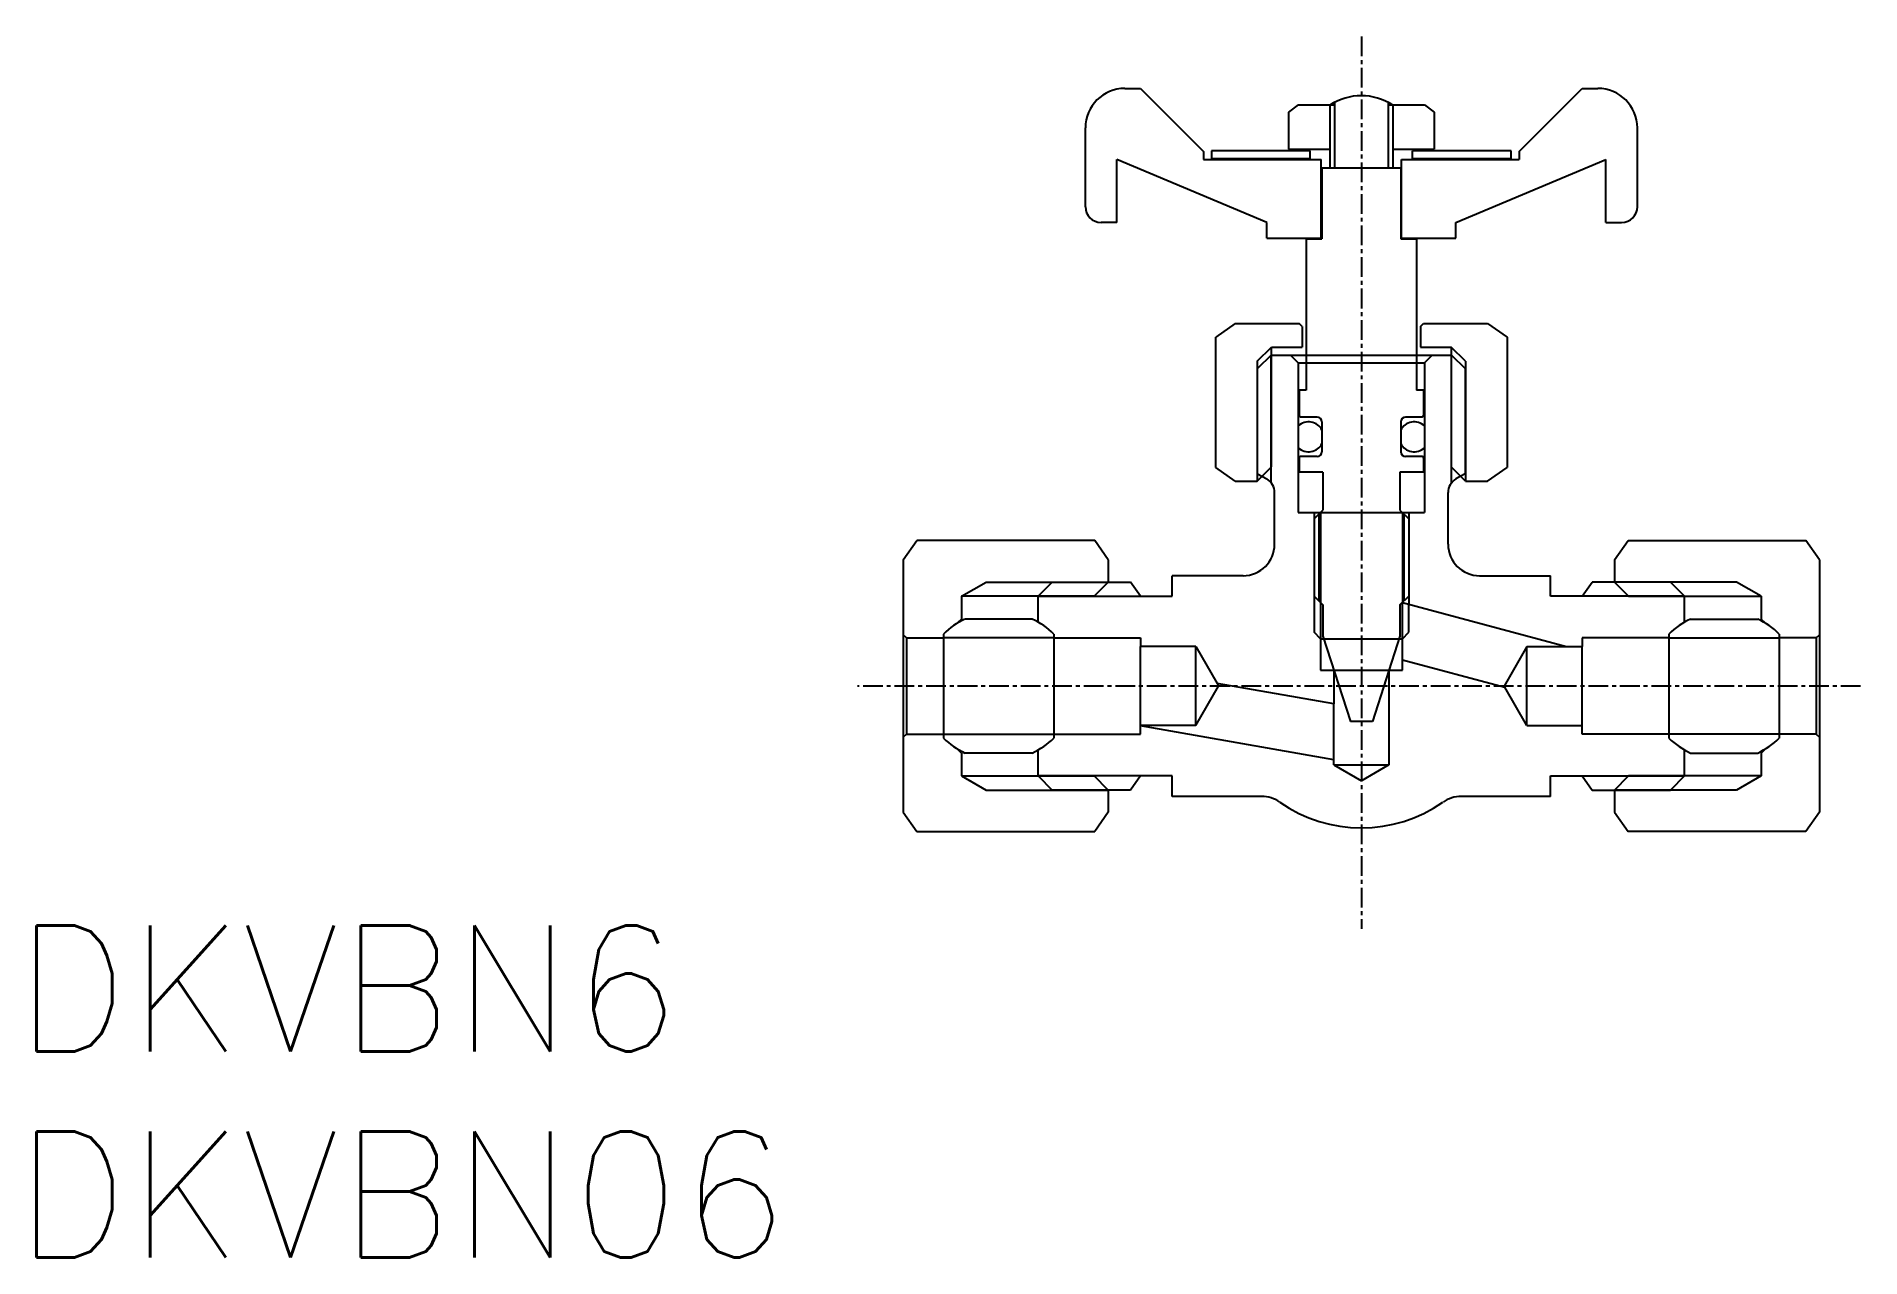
# Model space of a CAD drawing. Extents: x 1130 to 1246, y 621 to 699.
import ezdxf

# ---------------------------------------------------------------- set-up
doc = ezdxf.new("R2010")
doc.units = 0
doc.linetypes.add('CENTER', pattern=[2, 1.25, -0.25, 0.25, -0.25])
doc.layers.get('0').update_dxf_attribs({"linetype": 'CONTINUOUS'})
doc.layers.add('CENTER', color=1, linetype='CENTER')
doc.styles.get("Standard").update_dxf_attribs({"font": 'txt', "bigfont": 'extfont2.shx'})

# ---------------------------------------------------------------- blocks, each defined once
blk = doc.blocks.new('*U2')
blk.add_text('DKVBN6', height=8).set_placement((1128.55, 634.3))
blk = doc.blocks.new('*U3')
blk.add_text('DKVBN06', height=8).set_placement((1128.55, 621.23))

msp = doc.modelspace()

# ---------------------------------------------------------------- linework, layer by layer
at = {"color": 7, "linetype": 'CONTINUOUS'}
for p, q in [((1198.93, 695.39), (1199.93, 695.39)), ((1199.93, 695.39), (1203.93, 691.39)), ((1223.93, 691.39), (1227.93, 695.39)), ((1227.93, 695.39), (1228.93, 695.39)), ((1209.93, 694.34), (1209.31, 693.89)), ((1209.93, 694.34), (1212.23, 694.34)), ((1211.93, 694.34), (1211.93, 690.34)), ((1212.23, 694.51), (1212.23, 690.34)), ((1215.63, 694.51), (1215.63, 690.34)), ((1215.63, 694.34), (1217.93, 694.34)), ((1215.93, 694.34), (1215.93, 690.34)), ((1217.93, 694.34), (1218.55, 693.89)), ((1196.43, 687.89), (1196.43, 692.89)), ((1209.31, 693.89), (1209.31, 691.54)), ((1209.31, 693.89), (1209.31, 691.54)), ((1218.55, 693.89), (1218.55, 691.54)), ((1231.43, 687.89), (1231.43, 692.89)), ((1207.93, 686.89), (1198.43, 690.89)), ((1198.43, 686.89), (1198.43, 690.89)), ((1203.93, 691.39), (1203.93, 690.89)), ((1203.93, 690.89), (1211.38, 690.89)), ((1210.68, 691.44), (1204.43, 691.44)), ((1204.43, 691.44), (1204.43, 690.94)), ((1204.43, 690.94), (1210.68, 690.94)), ((1209.31, 691.54), (1211.93, 691.54)), ((1210.68, 690.94), (1210.68, 691.44)), ((1211.38, 685.89), (1211.38, 690.89)), ((1215.93, 691.54), (1218.55, 691.54)), ((1216.48, 690.89), (1223.93, 690.89)), ((1216.48, 685.89), (1216.48, 690.89)), ((1223.43, 691.44), (1217.18, 691.44)), ((1217.18, 690.94), (1217.18, 691.44)), ((1217.18, 690.94), (1223.43, 690.94)), ((1219.93, 686.89), (1229.43, 690.89)), ((1223.43, 690.94), (1223.43, 691.44)), ((1223.93, 691.39), (1223.93, 690.89)), ((1229.43, 686.89), (1229.43, 690.89)), ((1216.43, 690.34), (1211.43, 690.34)), ((1211.43, 690.34), (1211.43, 685.84)), ((1216.43, 690.34), (1216.43, 685.84)), ((1198.43, 686.89), (1197.43, 686.89)), ((1207.93, 685.89), (1207.93, 686.89)), ((1219.93, 685.89), (1219.93, 686.89)), ((1229.43, 686.89), (1230.43, 686.89)), ((1207.93, 685.89), (1211.38, 685.89)), ((1210.43, 685.84), (1210.43, 676.24)), ((1210.43, 685.84), (1211.43, 685.84)), ((1216.43, 685.84), (1217.43, 685.84)), ((1216.48, 685.89), (1219.93, 685.89)), ((1217.43, 685.84), (1217.43, 676.24)), ((1205.93, 680.48), (1204.7, 679.62)), ((1205.93, 680.48), (1209.98, 680.48)), ((1205.93, 680.48), (1207.33, 680.48)), ((1210.18, 680.28), (1209.98, 680.48)), ((1210.18, 680.28), (1210.18, 678.98)), ((1217.68, 680.28), (1217.88, 680.48)), ((1217.68, 680.28), (1217.68, 678.98)), ((1217.88, 680.48), (1221.93, 680.48)), ((1221.93, 680.48), (1223.17, 679.62)), ((1204.7, 671.35), (1204.7, 679.62)), ((1207.33, 678.08), (1208.23, 678.98)), ((1208.23, 671.38), (1208.23, 678.98)), ((1208.23, 678.98), (1210.18, 678.98)), ((1217.68, 678.98), (1219.63, 678.98)), ((1219.63, 678.98), (1219.63, 671.38)), ((1220.53, 678.08), (1219.63, 678.98)), ((1223.17, 679.62), (1223.17, 671.35)), ((1207.33, 678.08), (1207.33, 670.48)), ((1208.21, 678.48), (1207.35, 677.63)), ((1208.21, 678.48), (1219.65, 678.48)), ((1209.43, 678.48), (1209.93, 677.98)), ((1209.93, 677.98), (1209.93, 668.48)), ((1217.93, 677.98), (1218.43, 678.48)), ((1217.93, 677.98), (1217.93, 668.48)), ((1219.65, 678.48), (1220.51, 677.63)), ((1220.53, 678.08), (1220.53, 670.48)), ((1207.35, 670.95), (1207.35, 677.63)), ((1220.51, 677.63), (1220.51, 670.95)), ((1209.98, 676.24), (1209.98, 674.64)), ((1210.43, 676.24), (1209.98, 676.24)), ((1217.88, 676.24), (1217.43, 676.24)), ((1217.88, 676.24), (1217.88, 674.64)), ((1211.13, 674.54), (1210.08, 674.54)), ((1217.78, 674.54), (1216.73, 674.54)), ((1211.43, 674.24), (1211.43, 672.34)), ((1216.43, 674.24), (1216.43, 672.34)), ((1211.13, 672.04), (1210.08, 672.04)), ((1217.78, 672.04), (1216.73, 672.04)), ((1205.93, 670.48), (1204.7, 671.35)), ((1207.33, 670.48), (1208.23, 671.38)), ((1207.35, 670.95), (1207.93, 670.62)), ((1209.98, 671.94), (1209.98, 671.04)), ((1211.48, 671.04), (1209.98, 671.04)), ((1211.48, 671.04), (1211.48, 668.64)), ((1217.88, 671.04), (1216.38, 671.04)), ((1216.38, 671.04), (1216.38, 668.64)), ((1217.88, 671.94), (1217.88, 671.04)), ((1220.53, 670.48), (1219.63, 671.38)), ((1220.51, 670.95), (1219.93, 670.62)), ((1221.93, 670.48), (1223.17, 671.35)), ((1205.93, 670.48), (1207.33, 670.48)), ((1208.43, 666.48), (1208.43, 669.75)), ((1219.43, 666.48), (1219.43, 669.75)), ((1220.53, 670.48), (1221.93, 670.48)), ((1210.93, 668.09), (1211.48, 668.64)), ((1216.38, 668.64), (1216.93, 668.09)), ((1209.93, 668.48), (1211.34, 668.48)), ((1210.93, 668.09), (1210.93, 663.19)), ((1211.23, 668.39), (1211.23, 662.89)), ((1211.34, 668.48), (1211.34, 658.48)), ((1216.53, 668.48), (1217.93, 668.48)), ((1216.53, 668.48), (1216.53, 662.77)), ((1216.63, 668.39), (1216.63, 662.89)), ((1216.93, 668.09), (1216.93, 663.19)), ((1184.88, 665.48), (1185.75, 666.72)), ((1197.02, 666.72), (1185.75, 666.72)), ((1197.88, 665.48), (1197.02, 666.72)), ((1229.98, 665.48), (1230.85, 666.72)), ((1230.85, 666.72), (1242.12, 666.72)), ((1242.98, 665.48), (1242.12, 666.72)), ((1184.88, 665.48), (1184.88, 649.48)), ((1197.88, 665.48), (1197.88, 664.08)), ((1229.98, 665.48), (1229.98, 664.08)), ((1242.98, 665.48), (1242.98, 649.48)), ((1188.58, 663.18), (1190.14, 664.08)), ((1190.14, 664.08), (1197.88, 664.08)), ((1193.43, 663.18), (1194.33, 664.08)), ((1194.33, 664.08), (1199.3, 664.08)), ((1197.88, 664.08), (1196.98, 663.18)), ((1199.93, 663.18), (1199.3, 664.08)), ((1206.43, 664.48), (1201.93, 664.48)), ((1201.93, 663.18), (1201.93, 664.48)), ((1221.43, 664.48), (1225.93, 664.48)), ((1225.93, 663.18), (1225.93, 664.48)), ((1227.93, 663.18), (1228.56, 664.08)), ((1233.53, 664.08), (1228.56, 664.08)), ((1237.72, 664.08), (1229.98, 664.08)), ((1229.98, 664.08), (1230.88, 663.18)), ((1234.43, 663.18), (1233.53, 664.08)), ((1239.28, 663.18), (1237.72, 664.08)), ((1188.58, 663.18), (1188.58, 661.73)), ((1193.43, 661.54), (1193.43, 663.18)), ((1210.93, 663.19), (1211.48, 662.64)), ((1216.38, 662.64), (1216.93, 663.19)), ((1216.53, 662.77), (1226.93, 659.98)), ((1234.43, 661.54), (1234.43, 663.18)), ((1239.28, 663.18), (1239.28, 661.73)), ((1188.58, 661.73), (1188.33, 661.48)), ((1193.07, 661.73), (1188.8, 661.73)), ((1211.48, 662.64), (1211.48, 660.64)), ((1216.38, 662.64), (1216.38, 660.64)), ((1234.8, 661.73), (1239.07, 661.73)), ((1239.28, 661.73), (1239.53, 661.48)), ((1185.08, 660.53), (1184.88, 660.73)), ((1185.08, 660.53), (1185.08, 654.43)), ((1185.08, 660.53), (1187.43, 660.53)), ((1187.43, 660.78), (1187.43, 654.18)), ((1194.43, 660.53), (1187.43, 660.53)), ((1194.43, 660.78), (1194.43, 654.18)), ((1194.43, 660.53), (1199.93, 660.53)), ((1199.93, 660.53), (1199.93, 659.98)), ((1211.48, 660.64), (1213.24, 655.24)), ((1216.38, 660.64), (1214.63, 655.24)), ((1233.43, 660.53), (1227.93, 660.53)), ((1227.93, 660.53), (1227.93, 659.98)), ((1233.43, 660.78), (1233.43, 654.18)), ((1233.43, 660.53), (1240.43, 660.53)), ((1240.43, 660.78), (1240.43, 654.18)), ((1242.78, 660.53), (1240.43, 660.53)), ((1242.78, 660.53), (1242.98, 660.73)), ((1242.78, 660.53), (1242.78, 654.43)), ((1203.43, 659.98), (1199.93, 659.98)), ((1203.43, 659.98), (1204.78, 657.65)), ((1226.93, 659.98), (1227.93, 659.98)), ((1211.34, 658.48), (1212.18, 658.48)), ((1212.18, 658.48), (1212.18, 656.35)), ((1215.68, 658.48), (1216.53, 658.48)), ((1215.68, 658.48), (1215.68, 652.48)), ((1216.53, 659.15), (1223.03, 657.4)), ((1216.53, 658.48), (1216.53, 659.15)), ((1204.78, 657.65), (1204.88, 657.48)), ((1212.18, 656.35), (1204.78, 657.65)), ((1224.43, 654.98), (1223.03, 657.4)), ((1199.93, 654.43), (1199.93, 654.98)), ((1212.18, 652.79), (1199.93, 654.95)), ((1214.63, 655.24), (1213.24, 655.24)), ((1224.43, 654.98), (1227.93, 654.98)), ((1225.93, 654.98), (1227.93, 654.98)), ((1227.93, 654.43), (1227.93, 654.98)), ((1185.08, 654.43), (1184.88, 654.23)), ((1185.08, 654.43), (1187.43, 654.43)), ((1187.43, 654.43), (1194.43, 654.43)), ((1194.43, 654.43), (1199.93, 654.43)), ((1233.43, 654.43), (1227.93, 654.43)), ((1240.43, 654.43), (1233.43, 654.43)), ((1242.78, 654.43), (1240.43, 654.43)), ((1242.78, 654.43), (1242.98, 654.23)), ((1188.58, 653.23), (1188.33, 653.48)), ((1188.58, 653.23), (1188.58, 651.78)), ((1193.07, 653.23), (1188.8, 653.23)), ((1193.43, 651.78), (1193.43, 653.42)), ((1212.18, 652.48), (1212.18, 652.79)), ((1212.18, 652.48), (1213.93, 651.47)), ((1215.68, 652.48), (1213.93, 651.47)), ((1234.43, 651.78), (1234.43, 653.42)), ((1234.8, 653.23), (1239.07, 653.23)), ((1239.28, 653.23), (1239.53, 653.48)), ((1239.28, 653.23), (1239.28, 651.78)), ((1188.58, 651.78), (1190.14, 650.88)), ((1193.43, 651.78), (1194.33, 650.88)), ((1197.88, 650.88), (1196.98, 651.78)), ((1199.93, 651.78), (1199.3, 650.88)), ((1201.93, 650.48), (1201.93, 651.78)), ((1225.93, 650.48), (1225.93, 651.78)), ((1227.93, 651.78), (1228.56, 650.88)), ((1229.98, 650.88), (1230.88, 651.78)), ((1234.43, 651.78), (1233.53, 650.88)), ((1239.28, 651.78), (1237.72, 650.88)), ((1190.14, 650.88), (1197.88, 650.88)), ((1199.3, 650.88), (1194.33, 650.88)), ((1197.88, 650.88), (1197.88, 649.48)), ((1207.61, 650.48), (1201.93, 650.48)), ((1225.93, 650.48), (1220.26, 650.48)), ((1228.56, 650.88), (1233.53, 650.88)), ((1237.72, 650.88), (1229.98, 650.88)), ((1229.98, 650.88), (1229.98, 649.48)), ((1184.88, 649.48), (1185.75, 648.25)), ((1197.88, 649.48), (1197.02, 648.25)), ((1229.98, 649.48), (1230.85, 648.25)), ((1242.98, 649.48), (1242.12, 648.25)), ((1185.75, 648.25), (1197.02, 648.25)), ((1242.12, 648.25), (1230.85, 648.25))]:
    msp.add_line(p, q, dxfattribs=at)
at = {"color": 3, "linetype": 'CONTINUOUS'}
for p, q in [((1208.21, 670.38), (1208.21, 678.48)), ((1209.93, 677.98), (1217.93, 677.98)), ((1219.65, 670.38), (1219.65, 678.48)), ((1210.93, 668.48), (1210.93, 660.89)), ((1211.34, 668.48), (1216.53, 668.48)), ((1216.93, 668.48), (1216.93, 662.66)), ((1196.98, 663.18), (1188.58, 663.18)), ((1193.43, 663.18), (1201.93, 663.18)), ((1216.53, 659.15), (1216.53, 662.77)), ((1234.43, 663.18), (1225.93, 663.18)), ((1230.88, 663.18), (1239.28, 663.18)), ((1216.93, 660.89), (1216.93, 662.66)), ((1211.34, 660.48), (1210.93, 660.89)), ((1211.34, 660.48), (1216.53, 660.48)), ((1216.53, 660.48), (1216.93, 660.89)), ((1199.93, 654.98), (1199.93, 659.98)), ((1203.43, 654.98), (1203.43, 659.98)), ((1224.43, 659.98), (1222.99, 657.48)), ((1224.43, 659.98), (1226.93, 659.98)), ((1224.43, 654.98), (1224.43, 659.98)), ((1227.93, 654.98), (1227.93, 659.98)), ((1212.18, 658.48), (1215.68, 658.48)), ((1203.43, 654.98), (1204.88, 657.48)), ((1222.99, 657.48), (1223.03, 657.4)), ((1212.18, 652.79), (1212.18, 656.35)), ((1203.43, 654.98), (1199.93, 654.98)), ((1212.18, 652.48), (1215.68, 652.48)), ((1188.58, 651.78), (1196.98, 651.78)), ((1201.93, 651.78), (1193.43, 651.78)), ((1225.93, 651.78), (1234.43, 651.78)), ((1239.28, 651.78), (1230.88, 651.78))]:
    msp.add_line(p, q, dxfattribs=at)
at = {"color": 7, "linetype": 'CONTINUOUS'}
for centre, radius, start, end in [((1198.93, 692.89), 2.5, 90, 180), ((1228.93, 692.89), 2.5, 0, 90), ((1213.93, 691.3), 3.63, 56.6015, 123.3985), ((1197.43, 687.89), 1, 180, 270), ((1230.43, 687.89), 1, 270, 0), ((1210.08, 674.64), 0.1, 180, 270), ((1211.13, 674.24), 0.3, 0, 90), ((1216.73, 674.24), 0.3, 90, 180), ((1217.78, 674.64), 0.1, 270, 0), ((1210.58, 673.29), 0.95, 26.5254, 133.1736), ((1217.28, 673.29), 0.95, 46.8264, 153.4746), ((1210.58, 673.29), 0.95, 226.8264, 333.4746), ((1210.08, 671.94), 0.1, 90, 180), ((1211.13, 672.34), 0.3, 270, 0), ((1217.28, 673.29), 0.95, 206.5254, 313.1736), ((1216.73, 672.34), 0.3, 180, 270), ((1217.78, 671.94), 0.1, 0, 90), ((1207.43, 669.75), 1, 360, 60), ((1220.43, 669.75), 1, 120, 180), ((1206.43, 666.48), 2, 270, 0), ((1221.43, 666.48), 2, 180, 270), ((1190.93, 657.21), 5, 115.2919, 134.427), ((1190.93, 657.21), 5, 45.573, 64.7081), ((1236.93, 657.21), 5, 115.2919, 134.427), ((1236.93, 657.21), 5, 45.573, 64.7081), ((1190.93, 657.75), 5, 225.573, 244.7081), ((1190.93, 657.75), 5, 295.2919, 314.427), ((1236.93, 657.75), 5, 225.573, 244.7081), ((1236.93, 657.75), 5, 295.2919, 314.427), ((1207.61, 648.48), 2, 54.9032, 90), ((1213.93, 657.48), 9, 234.9032, 305.0968), ((1220.26, 648.48), 2, 90, 125.0968)]:
    msp.add_arc(centre, radius, start, end, dxfattribs=at)
at = {"layer": 'CENTER', "color": 1, "linetype": 'CENTER'}
for p, q in [((1213.93, 698.69), (1213.93, 642.08)), ((1245.58, 657.48), (1181.98, 657.48))]:
    msp.add_line(p, q, dxfattribs=at)

# ---------------------------------------------------------------- block references
at = {"color": 7, "linetype": 'CONTINUOUS'}
for name in ['*U2', '*U3']:
    msp.add_blockref(name, (0, 0), dxfattribs=at)

doc.saveas('drawing.dxf')
